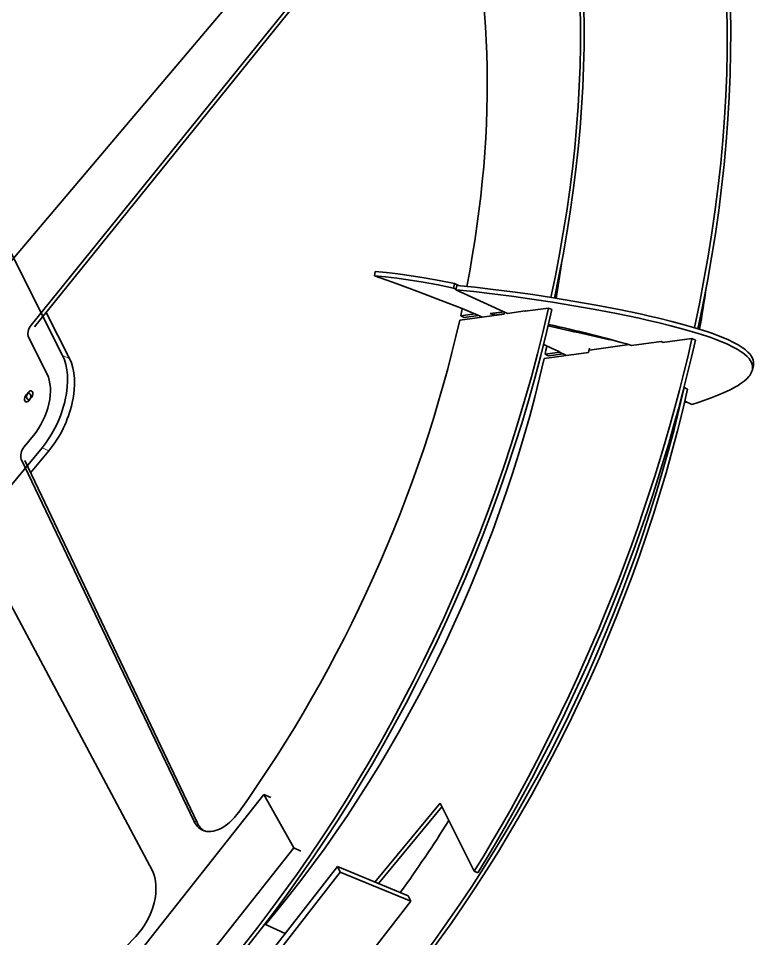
# Model space of a CAD drawing. Extents: x 95 to 1141, y 12 to 831.
# Drawn here: x 262.4 to 315.2, y 151.6 to 217.7 of the extents above; entities that cross this region are included whole.
import ezdxf

# ---------------------------------------------------------------- set-up
doc = ezdxf.new("R2010")
doc.units = 0

msp = doc.modelspace()

# ---------------------------------------------------------------- linework, layer by layer
at = {"color": 7, "lineweight": 35}
for p, q in [((261.38, 199.581), (288.932, 232.143)), ((263.367, 195.639), (290.436, 229.159)), ((263.614, 195.526), (290.683, 229.046)), ((262.656, 186.023), (275.04, 160.042)), ((262.904, 185.911), (275.288, 159.93)), ((258.804, 181.363), (272.072, 156.451))]:
    msp.add_line(p, q, dxfattribs=at)
at = {"color": 7, "lineweight": 35, "ltscale": 0.343542}
msp.add_line((265.62, 193.467), (259.435, 205.738), dxfattribs=at)
at = {"color": 7, "lineweight": 35, "ltscale": 0.008}
for p, q in [((288.082, 199.491), (288.012, 199.179)), ((303.388, 193.67), (303.457, 193.983)), ((315.231, 192.744), (315.162, 192.431))]:
    msp.add_line(p, q, dxfattribs=at)
at = {"color": 7, "lineweight": 35, "ltscale": 0.008001}
for p, q in [((293.764, 198.616), (293.694, 198.303)), ((293.942, 198.488), (293.872, 198.176))]:
    msp.add_line(p, q, dxfattribs=at)
at = {"color": 7, "lineweight": 35, "ltscale": 0.00514}
msp.add_line((293.881, 198.218), (293.694, 198.303), dxfattribs=at)
at = {"color": 7, "lineweight": 35, "ltscale": 0.008324}
msp.add_line((294.067, 198.478), (293.764, 198.616), dxfattribs=at)
at = {"color": 7, "lineweight": 35, "ltscale": 0.101893}
msp.add_line((297.581, 196.485), (293.872, 198.176), dxfattribs=at)
at = {"color": 7, "lineweight": 35, "ltscale": 0.042885}
msp.add_line((300.517, 196.865), (298.818, 196.634), dxfattribs=at)
at = {"color": 7, "lineweight": 35, "ltscale": 0.006793}
for p, q in [((300.517, 196.865), (300.765, 196.752)), ((296.588, 196.356), (296.341, 196.468)), ((310.824, 194.68), (311.071, 194.568)), ((300.27, 193.55), (300.517, 193.437)), ((310.26, 191.166), (310.507, 191.053)), ((295.191, 156.429), (295.438, 156.316))]:
    msp.add_line(p, q, dxfattribs=at)
at = {"color": 7, "lineweight": 35, "ltscale": 0.092761}
msp.add_line((266.115, 193.242), (264.445, 196.555), dxfattribs=at)
at = {"color": 7, "lineweight": 35, "ltscale": 0.080398}
msp.add_line((294.143, 195.999), (297.33, 196.432), dxfattribs=at)
at = {"color": 7, "lineweight": 35, "ltscale": 0.025634}
msp.add_line((295.229, 196.449), (294.213, 196.311), dxfattribs=at)
at = {"color": 7, "lineweight": 35, "ltscale": 0.006792}
msp.add_line((294.213, 196.311), (294.46, 196.198), dxfattribs=at)
at = {"color": 7, "lineweight": 35, "ltscale": 0.026097}
msp.add_line((295.494, 196.339), (294.46, 196.198), dxfattribs=at)
at = {"color": 7, "lineweight": 35, "ltscale": 0.024829}
msp.add_line((296.341, 196.468), (297.325, 196.602), dxfattribs=at)
at = {"color": 7, "lineweight": 35, "ltscale": 0.003483}
msp.add_line((296.618, 196.492), (296.588, 196.356), dxfattribs=at)
at = {"color": 7, "lineweight": 35, "ltscale": 0.018866}
msp.add_line((297.336, 196.457), (296.588, 196.356), dxfattribs=at)
at = {"color": 7, "lineweight": 35, "ltscale": 0.018442}
msp.add_line((297.349, 196.591), (296.618, 196.492), dxfattribs=at)
at = {"color": 7, "lineweight": 35, "ltscale": 0.003905}
msp.add_line((297.33, 196.432), (297.364, 196.584), dxfattribs=at)
at = {"color": 7, "lineweight": 35, "ltscale": 0.032151}
msp.add_line((298.855, 196.658), (297.581, 196.485), dxfattribs=at)
at = {"color": 7, "lineweight": 35, "ltscale": 0.000517368}
msp.add_line((298.818, 196.634), (298.822, 196.654), dxfattribs=at)
at = {"color": 7, "lineweight": 35, "ltscale": 0.000909867}
msp.add_line((298.888, 196.643), (298.855, 196.658), dxfattribs=at)
at = {"color": 7, "lineweight": 35, "ltscale": 0.073906}
msp.add_line((263.177, 194.764), (264.507, 192.124), dxfattribs=at)
at = {"color": 7, "lineweight": 35, "ltscale": 0.071714}
msp.add_line((303.46, 193.851), (306.303, 194.237), dxfattribs=at)
at = {"color": 7, "lineweight": 35, "ltscale": 0.053608}
msp.add_line((308.613, 194.473), (306.488, 194.184), dxfattribs=at)
at = {"color": 7, "lineweight": 35, "ltscale": 0.004306}
msp.add_line((308.77, 194.401), (308.613, 194.473), dxfattribs=at)
at = {"color": 7, "lineweight": 35, "ltscale": 0.053601}
msp.add_line((310.824, 194.68), (308.7, 194.392), dxfattribs=at)
at = {"color": 7, "lineweight": 35, "ltscale": 0.000966218}
msp.add_line((308.7, 194.392), (308.708, 194.43), dxfattribs=at)
at = {"color": 7, "lineweight": 35, "ltscale": 0.080409}
msp.add_line((300.201, 193.237), (303.388, 193.67), dxfattribs=at)
at = {"color": 7, "lineweight": 35, "ltscale": 0.026984}
msp.add_line((301.34, 193.695), (300.27, 193.55), dxfattribs=at)
at = {"color": 7, "lineweight": 35, "ltscale": 0.026577}
msp.add_line((301.571, 193.58), (300.517, 193.437), dxfattribs=at)
at = {"color": 7, "lineweight": 13, "ltscale": 0.013586}
for p, q in [((265.62, 193.467), (266.115, 193.242)), ((264.144, 186.841), (264.639, 186.616))]:
    msp.add_line(p, q, dxfattribs=at)
at = {"color": 7, "lineweight": 35, "ltscale": 0.000130881}
msp.add_line((310.26, 191.166), (310.254, 191.165), dxfattribs=at)
at = {"color": 7, "lineweight": 35, "ltscale": 0.004861}
msp.add_line((310.283, 190.077), (310.475, 190.104), dxfattribs=at)
at = {"color": 7, "lineweight": 35, "ltscale": 0.014184}
msp.add_line((310.307, 190.18), (310.823, 189.945), dxfattribs=at)
at = {"color": 7, "lineweight": 35, "ltscale": 0.026164}
msp.add_line((262.857, 186.9), (263.523, 187.707), dxfattribs=at)
at = {"color": 7, "lineweight": 35, "ltscale": 0.117391}
msp.add_line((264.144, 186.841), (261.153, 183.222), dxfattribs=at)
at = {"color": 7, "lineweight": 35, "ltscale": 0.051549}
msp.add_line((264.639, 186.616), (263.325, 185.026), dxfattribs=at)
at = {"color": 7, "lineweight": 35, "ltscale": 0.355439}
for p, q in [((271.256, 150.8), (280.074, 161.952)), ((282.227, 158.106), (273.408, 146.954))]:
    msp.add_line(p, q, dxfattribs=at)
at = {"color": 7, "lineweight": 35, "ltscale": 0.013586}
for p, q in [((280.569, 161.727), (280.074, 161.952)), ((282.721, 157.881), (282.227, 158.106))]:
    msp.add_line(p, q, dxfattribs=at)
at = {"color": 7, "lineweight": 35, "ltscale": 0.110194}
msp.add_line((282.227, 158.106), (280.074, 161.952), dxfattribs=at)
at = {"color": 7, "lineweight": 35, "ltscale": 0.183388}
msp.add_line((288.054, 155.661), (292.728, 161.315), dxfattribs=at)
at = {"color": 7, "lineweight": 35, "ltscale": 0.136794}
msp.add_line((295.191, 156.429), (292.728, 161.315), dxfattribs=at)
at = {"color": 7, "lineweight": 35, "ltscale": 0.178485}
msp.add_line((288.308, 155.557), (292.857, 161.06), dxfattribs=at)
at = {"color": 7, "lineweight": 13, "ltscale": 0.006793}
msp.add_line((275.04, 160.042), (275.288, 159.93), dxfattribs=at)
at = {"color": 7, "lineweight": 35, "ltscale": 0.34947}
for p, q in [((276.759, 145.752), (285.359, 156.773)), ((276.961, 145.351), (285.561, 156.372)), ((290.635, 154.28), (282.036, 143.259))]:
    msp.add_line(p, q, dxfattribs=at)
at = {"color": 7, "lineweight": 35, "ltscale": 0.137231}
for p, q in [((290.433, 154.68), (285.359, 156.773)), ((290.635, 154.28), (285.561, 156.372))]:
    msp.add_line(p, q, dxfattribs=at)
at = {"color": 7, "lineweight": 35, "ltscale": 0.011225}
for p, q in [((285.359, 156.773), (285.561, 156.372)), ((290.433, 154.68), (290.635, 154.28))]:
    msp.add_line(p, q, dxfattribs=at)
at = {"color": 7, "lineweight": 35, "ltscale": 0.040318}
msp.add_line((281.611, 151.97), (280.143, 152.639), dxfattribs=at)
at = {"color": 7, "lineweight": 35}
for points in [[(293.694, 198.303), (292.597, 198.523), (291.515, 198.718), (290.446, 198.886), (289.626, 198.999), (288.815, 199.097), (288.012, 199.179)], [(295.775, 196.22), (294.311, 196.821), (292.803, 197.418), (291.25, 198.01), (289.654, 198.597), (288.012, 199.179)], [(293.764, 198.616), (292.667, 198.836), (291.584, 199.03), (290.516, 199.198), (289.696, 199.312), (288.885, 199.409), (288.082, 199.491)], [(315.231, 192.744), (315.249, 192.874), (315.246, 193.003), (315.22, 193.132), (315.174, 193.261), (315.106, 193.388), (315.053, 193.468), (314.992, 193.547), (314.845, 193.705), (314.668, 193.862), (314.549, 193.953), (314.421, 194.043), (314.133, 194.223), (313.806, 194.401), (313.44, 194.578), (313.037, 194.752), (312.599, 194.925), (312.249, 195.053), (311.881, 195.18), (311.093, 195.43), (310.257, 195.671), (309.368, 195.906), (308.438, 196.135), (307.771, 196.29), (307.092, 196.44), (306.288, 196.611), (305.475, 196.776), (303.951, 197.068), (302.4, 197.344), (300.873, 197.597), (299.384, 197.826), (297.942, 198.029), (296.552, 198.208), (295.218, 198.361), (293.942, 198.488)], [(315.162, 192.431), (315.18, 192.561), (315.176, 192.691), (315.151, 192.82), (315.104, 192.948), (315.036, 193.076), (314.983, 193.156), (314.922, 193.235), (314.776, 193.393), (314.598, 193.549), (314.48, 193.64), (314.351, 193.731), (314.064, 193.911), (313.736, 194.089), (313.37, 194.265), (312.968, 194.44), (312.53, 194.613), (312.179, 194.741), (311.811, 194.868), (311.024, 195.118), (310.187, 195.359), (309.299, 195.594), (308.368, 195.823), (307.702, 195.977), (307.022, 196.128), (306.219, 196.299), (305.406, 196.464), (303.881, 196.756), (302.331, 197.032), (300.804, 197.285), (299.314, 197.513), (297.872, 197.717), (296.483, 197.895), (295.149, 198.048), (293.872, 198.176)], [(310.823, 189.945), (311.266, 190.088), (311.686, 190.23), (312.207, 190.419), (312.687, 190.606), (313.124, 190.793), (313.565, 191.002), (313.952, 191.21), (314.129, 191.316), (314.292, 191.421), (314.436, 191.522), (314.567, 191.622), (314.753, 191.785), (314.905, 191.948), (314.969, 192.029), (315.024, 192.11), (315.085, 192.217), (315.131, 192.325), (315.162, 192.431)]]:
    msp.add_lwpolyline(points, dxfattribs=at)
for centre, radius, start, end in [((-93.937, -1585.703), 1824.431, 77.355335, 77.514376), ((279.879, 101.423), 96.503, 73.99375, 77.64853), ((263.833, 117.844), 84.617, 63.32753, 64.56594)]:
    msp.add_arc(centre, radius, start, end, dxfattribs=at)
for centre, major_axis, start_param, end_param in [((263.053, 188.342), (-31.112, -68.243), 1.929989, 2.704303), ((263.3, 188.229), (-31.112, -68.243), 1.930493, 2.704303), ((256.995, 191.104), (-28.346, -62.177), 1.930597, 2.704086), ((257.243, 190.991), (-28.346, -62.177), 1.931706, 2.704086), ((256.995, 191.104), (-24.198, -53.078), 1.962652, 2.600631), ((263.053, 188.343), (-24.198, -53.078), 1.997816, 2.043392), ((269.11, 185.581), (-26.963, -59.143), 1.989298, 2.039445), ((256.995, 191.104), (-28.346, -62.177), 0.352769, 1.918688), ((257.243, 190.991), (-28.346, -62.177), 0.352769, 1.918688), ((256.995, 191.104), (-24.198, -53.078), 1.923984, 1.933243), ((263.576, 195.247), (-0.277, -0.607), 4.294774, 5.848117), ((256.995, 191.104), (-24.198, -53.078), 1.241623, 1.918269), ((263.053, 188.342), (-31.112, -68.243), 1.359822, 1.918904), ((263.3, 188.229), (-31.112, -68.243), 1.359822, 1.918904), ((263.053, 188.343), (-24.198, -53.078), 1.923972, 1.934991), ((262.629, 189.848), (-2.074, -4.549), 1.135728, 2.706525), ((263.123, 189.623), (-2.074, -4.549), 1.135728, 2.706525), ((263.052, 188.341), (-24.198, -53.078), 1.120349, 1.918282), ((262.513, 189.711), (-1.383, -3.033), 1.135728, 2.706525), ((263.258, 190.61), (-0.138, -0.303), 3.141606, 6.283199), ((268.863, 185.693), (-26.963, -59.143), 1.138293, 1.918562), ((269.11, 185.581), (-26.963, -59.143), 1.138293, 1.918562), ((263.111, 190.435), (-0.138, -0.303), 3.141606, 6.283199), ((263.111, 190.435), (-0.138, -0.303), 0.35033, 3.141606), ((263.258, 190.61), (-0.138, -0.303), 0.000014, 0.35033), ((263.258, 190.61), (-0.138, -0.303), 0.35033, 3.141606), ((263.111, 190.435), (-0.138, -0.303), 0.000014, 0.35033), ((263.059, 186.499), (-0.277, -0.607), 4.277321, 5.830664), ((277.052, 162.42), (-1.383, -3.033), 0.000045, 1.241623), ((277.052, 162.42), (-1.383, -3.033), 5.830664, 6.28323), ((277.299, 162.307), (-1.383, -3.033), 5.830664, 6.213094), ((268.863, 185.693), (-24.198, -53.078), 1.233716, 1.343283), ((270.096, 154.004), (-1.383, -3.033), 1.029834, 2.723978), ((256.995, 191.104), (-24.198, -53.078), 0.353187, 1.029834)]:
    msp.add_ellipse(centre, major_axis=major_axis, ratio=0.579254, start_param=start_param, end_param=end_param, dxfattribs=at)

doc.saveas('drawing.dxf')
